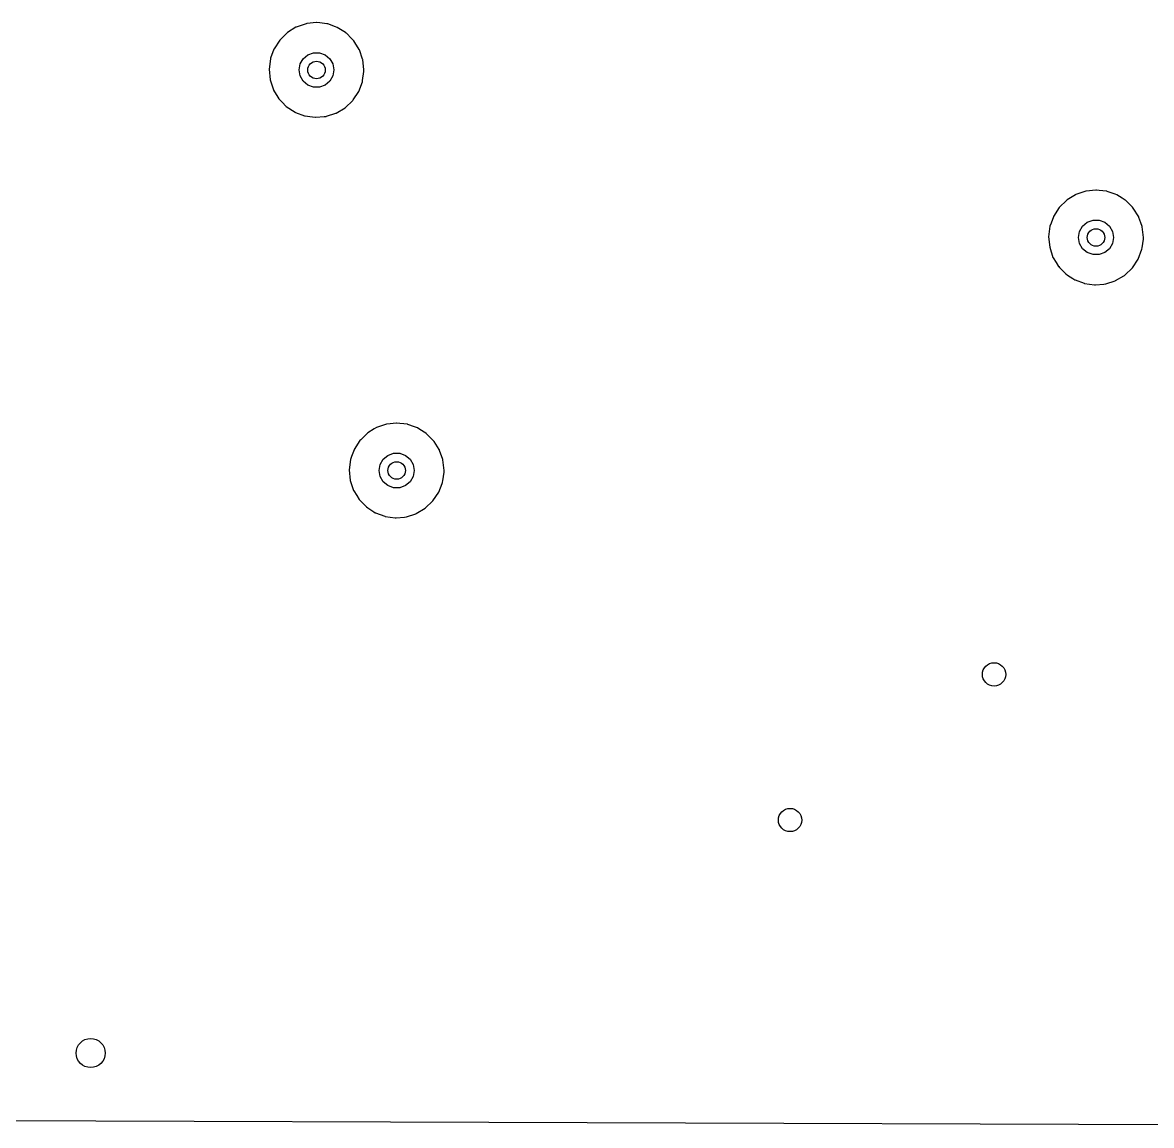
# Model space of a CAD drawing. Extents: x 1.86 to 8.44, y -4.92 to -0.87.
# Drawn here: x 3.655 to 4.417, y -2.825 to -2.079 of the extents above; entities that cross this region are included whole.
import ezdxf

# ---------------------------------------------------------------- set-up
doc = ezdxf.new("R2010")
doc.units = 0
doc.header["$MEASUREMENT"] = 0
doc.layers.add('BLACK', color=7, linetype='CONTINUOUS')

msp = doc.modelspace()

# ---------------------------------------------------------------- linework, layer by layer
at = {"layer": 'BLACK', "linetype": 'CONTINUOUS'}
for p, q in [((3.84647, -2.07994), (3.83971, -2.08224)), ((3.84674, -2.07991), (3.84647, -2.07994)), ((3.85329, -2.07922), (3.84674, -2.07991)), ((3.84674, -2.07991), (3.84674, -2.07991)), ((3.85357, -2.07919), (3.85329, -2.07922)), ((3.85329, -2.07922), (3.85329, -2.07922)), ((3.85554, -2.07942), (3.85357, -2.07919)), ((3.86039, -2.08), (3.85554, -2.07942)), ((3.86066, -2.08003), (3.86039, -2.08)), ((3.86039, -2.08), (3.86039, -2.08)), ((3.86092, -2.08013), (3.86066, -2.08003)), ((3.86624, -2.08202), (3.86092, -2.08013)), ((3.86092, -2.08013), (3.86092, -2.08013)), ((3.83343, -2.08617), (3.82964, -2.08988)), ((3.83363, -2.08598), (3.83343, -2.08617)), ((3.83343, -2.08617), (3.83343, -2.08617)), ((3.83386, -2.08583), (3.83363, -2.08598)), ((3.83947, -2.08238), (3.83386, -2.08583)), ((3.83386, -2.08583), (3.83386, -2.08583)), ((3.83971, -2.08224), (3.83947, -2.08238)), ((3.86739, -2.08243), (3.86624, -2.08202)), ((3.86957, -2.08381), (3.86739, -2.08243)), ((3.87298, -2.08598), (3.86957, -2.08381)), ((3.87342, -2.08626), (3.87298, -2.08598)), ((3.87361, -2.08645), (3.87342, -2.08626)), ((3.87701, -2.08988), (3.87361, -2.08645)), ((3.87361, -2.08645), (3.87361, -2.08645)), ((3.82852, -2.09098), (3.82465, -2.09698)), ((3.82964, -2.08988), (3.82852, -2.09098)), ((3.87845, -2.09132), (3.87701, -2.08988)), ((3.8786, -2.09156), (3.87845, -2.09132)), ((3.87935, -2.09276), (3.8786, -2.09156)), ((3.88223, -2.09738), (3.87935, -2.09276)), ((3.82221, -2.10369), (3.82132, -2.11077)), ((3.82238, -2.10323), (3.82221, -2.10369)), ((3.82456, -2.09724), (3.82238, -2.10323)), ((3.82465, -2.09698), (3.82456, -2.09724)), ((3.82456, -2.09724), (3.82456, -2.09724)), ((3.84225, -2.10718), (3.8443, -2.10363)), ((3.8443, -2.10363), (3.84744, -2.10099)), ((3.84744, -2.10099), (3.8513, -2.09959)), ((3.8513, -2.09959), (3.8554, -2.09959)), ((3.8554, -2.09959), (3.85925, -2.10099)), ((3.85925, -2.10099), (3.86239, -2.10363)), ((3.86239, -2.10363), (3.86445, -2.10718)), ((3.88233, -2.09764), (3.88223, -2.09738)), ((3.88449, -2.10386), (3.88233, -2.09764)), ((3.88233, -2.09764), (3.88233, -2.09764)), ((3.88458, -2.10412), (3.88449, -2.10386)), ((3.88538, -2.11122), (3.88458, -2.10412)), ((3.82132, -2.11077), (3.82201, -2.11788)), ((3.84154, -2.11122), (3.84225, -2.10718)), ((3.84225, -2.11526), (3.84154, -2.11122)), ((3.86445, -2.10718), (3.86516, -2.11122)), ((3.86516, -2.11122), (3.86445, -2.11526)), ((3.88534, -2.11227), (3.88537, -2.11211)), ((3.88537, -2.11162), (3.88538, -2.11138)), ((3.88537, -2.11211), (3.88537, -2.11162)), ((3.88538, -2.11138), (3.88538, -2.11122)), ((3.88538, -2.11138), (3.88538, -2.11138)), ((3.82201, -2.11788), (3.82427, -2.12466)), ((3.8443, -2.11881), (3.84225, -2.11526)), ((3.84744, -2.12145), (3.8443, -2.11881)), ((3.86239, -2.11881), (3.85925, -2.12145)), ((3.86445, -2.11526), (3.86239, -2.11881)), ((3.88184, -2.12586), (3.88437, -2.11919)), ((3.88437, -2.11919), (3.8845, -2.11829)), ((3.8845, -2.11829), (3.88534, -2.11227)), ((3.88534, -2.11227), (3.88534, -2.11227)), ((3.82427, -2.12466), (3.82441, -2.12489)), ((3.82441, -2.12489), (3.82441, -2.12489)), ((3.82441, -2.12489), (3.82731, -2.12968)), ((3.8513, -2.12285), (3.84744, -2.12145)), ((3.8554, -2.12285), (3.8513, -2.12285)), ((3.85925, -2.12145), (3.8554, -2.12285)), ((3.87814, -2.13142), (3.88184, -2.12586)), ((3.82731, -2.12968), (3.82797, -2.13076)), ((3.82797, -2.13076), (3.82816, -2.13096)), ((3.82816, -2.13096), (3.82816, -2.13096)), ((3.82816, -2.13096), (3.83005, -2.13292)), ((3.83005, -2.13292), (3.83293, -2.1359)), ((3.87271, -2.13673), (3.87788, -2.13181)), ((3.87788, -2.13181), (3.87814, -2.13142)), ((3.83293, -2.1359), (3.8389, -2.13981)), ((3.8389, -2.13981), (3.83916, -2.13991)), ((3.83916, -2.13991), (3.83916, -2.13991)), ((3.83916, -2.13991), (3.84534, -2.1422)), ((3.84534, -2.1422), (3.84534, -2.1422)), ((3.84534, -2.1422), (3.8456, -2.1423)), ((3.8456, -2.1423), (3.8489, -2.14274)), ((3.85856, -2.14271), (3.85979, -2.1426)), ((3.85979, -2.1426), (3.86005, -2.14251)), ((3.86005, -2.14251), (3.86632, -2.14048)), ((3.86005, -2.14251), (3.86005, -2.14251)), ((3.86632, -2.14048), (3.86658, -2.14039)), ((3.86632, -2.14048), (3.86632, -2.14048)), ((3.86658, -2.14039), (3.87271, -2.13673)), ((3.8489, -2.14274), (3.8524, -2.14321)), ((3.8524, -2.14321), (3.8524, -2.14321)), ((3.8524, -2.14321), (3.85268, -2.14325)), ((3.85268, -2.14325), (3.85295, -2.14322)), ((3.85295, -2.14322), (3.85856, -2.14271)), ((3.85295, -2.14322), (3.85295, -2.14322)), ((4.36605, -2.19557), (4.36044, -2.19902)), ((4.36628, -2.19543), (4.36605, -2.19557)), ((4.37304, -2.19312), (4.36628, -2.19543)), ((4.37332, -2.1931), (4.37304, -2.19312)), ((4.37987, -2.19241), (4.37332, -2.1931)), ((4.37332, -2.1931), (4.37332, -2.1931)), ((4.38014, -2.19238), (4.37987, -2.19241)), ((4.37987, -2.19241), (4.37987, -2.19241)), ((4.38211, -2.19261), (4.38014, -2.19238)), ((4.38696, -2.19319), (4.38211, -2.19261)), ((4.38724, -2.19322), (4.38696, -2.19319)), ((4.38696, -2.19319), (4.38696, -2.19319)), ((4.3875, -2.19332), (4.38724, -2.19322)), ((4.39281, -2.19521), (4.3875, -2.19332)), ((4.3875, -2.19332), (4.3875, -2.19332)), ((4.39396, -2.19562), (4.39281, -2.19521)), ((4.39766, -2.19796), (4.39396, -2.19562)), ((4.36, -2.19936), (4.3553, -2.20397)), ((4.3602, -2.19917), (4.36, -2.19936)), ((4.36, -2.19936), (4.36, -2.19936)), ((4.36044, -2.19902), (4.3602, -2.19917)), ((4.36044, -2.19902), (4.36044, -2.19902)), ((4.39956, -2.19917), (4.39766, -2.19796)), ((4.39999, -2.19945), (4.39956, -2.19917)), ((4.40019, -2.19964), (4.39999, -2.19945)), ((4.40449, -2.20397), (4.40019, -2.19964)), ((4.40019, -2.19964), (4.40019, -2.19964)), ((4.35113, -2.21043), (4.34953, -2.21483)), ((4.35123, -2.21017), (4.35113, -2.21043)), ((4.35113, -2.21043), (4.35113, -2.21043)), ((4.3551, -2.20416), (4.35123, -2.21017)), ((4.3553, -2.20397), (4.3551, -2.20416)), ((4.40502, -2.20451), (4.40449, -2.20397)), ((4.40881, -2.21057), (4.40502, -2.20451)), ((4.4089, -2.21083), (4.40881, -2.21057)), ((4.4102, -2.21457), (4.4089, -2.21083)), ((4.4089, -2.21083), (4.4089, -2.21083)), ((4.34879, -2.21688), (4.34789, -2.22396)), ((4.34953, -2.21483), (4.34879, -2.21688)), ((4.36882, -2.22037), (4.37087, -2.21682)), ((4.37087, -2.21682), (4.37402, -2.21418)), ((4.37402, -2.21418), (4.37787, -2.21278)), ((4.37787, -2.21278), (4.38197, -2.21278)), ((4.38197, -2.21278), (4.38583, -2.21418)), ((4.38583, -2.21418), (4.38897, -2.21682)), ((4.38897, -2.21682), (4.39102, -2.22037)), ((4.41107, -2.21705), (4.4102, -2.21457)), ((4.41116, -2.21731), (4.41107, -2.21705)), ((4.41195, -2.22441), (4.41116, -2.21731)), ((4.34789, -2.22396), (4.34859, -2.23107)), ((4.36811, -2.22441), (4.36882, -2.22037)), ((4.36882, -2.22845), (4.36811, -2.22441)), ((4.39102, -2.22037), (4.39173, -2.22441)), ((4.39173, -2.22441), (4.39102, -2.22845)), ((4.41109, -2.23138), (4.41192, -2.22546)), ((4.41192, -2.22546), (4.41194, -2.2253)), ((4.41192, -2.22546), (4.41192, -2.22546)), ((4.41194, -2.2253), (4.41195, -2.22441)), ((4.34859, -2.23107), (4.35084, -2.23785)), ((4.37087, -2.232), (4.36882, -2.22845)), ((4.37402, -2.23464), (4.37087, -2.232)), ((4.38897, -2.232), (4.38583, -2.23464)), ((4.39102, -2.22845), (4.38897, -2.232)), ((4.40841, -2.23905), (4.41095, -2.23238)), ((4.41095, -2.23238), (4.41109, -2.23138)), ((4.35084, -2.23785), (4.35099, -2.23808)), ((4.35099, -2.23808), (4.35099, -2.23808)), ((4.35099, -2.23808), (4.35293, -2.24129)), ((4.35293, -2.24129), (4.35454, -2.24395)), ((4.37787, -2.23604), (4.37402, -2.23464)), ((4.38197, -2.23604), (4.37787, -2.23604)), ((4.38583, -2.23464), (4.38197, -2.23604)), ((4.40446, -2.245), (4.40841, -2.23905)), ((4.35454, -2.24395), (4.35473, -2.24415)), ((4.35473, -2.24415), (4.35474, -2.24415)), ((4.35474, -2.24415), (4.35533, -2.24477)), ((4.35533, -2.24477), (4.3595, -2.24909)), ((4.3595, -2.24909), (4.36074, -2.2499)), ((4.39929, -2.24992), (4.40446, -2.245)), ((4.36074, -2.2499), (4.36419, -2.25216)), ((4.36419, -2.25216), (4.36548, -2.253)), ((4.36548, -2.253), (4.36574, -2.2531)), ((4.36574, -2.2531), (4.36574, -2.2531)), ((4.36574, -2.2531), (4.37191, -2.25539)), ((4.37191, -2.25539), (4.37191, -2.25539)), ((4.37191, -2.25539), (4.37217, -2.25549)), ((4.37217, -2.25549), (4.37547, -2.25593)), ((4.37547, -2.25593), (4.37898, -2.2564)), ((4.37898, -2.2564), (4.37898, -2.2564)), ((4.37898, -2.2564), (4.37925, -2.25643)), ((4.37925, -2.25643), (4.37953, -2.25641)), ((4.37953, -2.25641), (4.38514, -2.2559)), ((4.37953, -2.25641), (4.37953, -2.25641)), ((4.38514, -2.2559), (4.38636, -2.25579)), ((4.38636, -2.25579), (4.38663, -2.2557)), ((4.38663, -2.2557), (4.39289, -2.25367)), ((4.38663, -2.2557), (4.38663, -2.2557)), ((4.39289, -2.25367), (4.39315, -2.25358)), ((4.39289, -2.25367), (4.39289, -2.25367)), ((4.39315, -2.25358), (4.3986, -2.25033)), ((4.3986, -2.25033), (4.39905, -2.25007)), ((4.39905, -2.25007), (4.39929, -2.24992)), ((4.39905, -2.25007), (4.39905, -2.25007)), ((3.89235, -2.35382), (3.888, -2.3565)), ((3.89384, -2.35291), (3.89235, -2.35382)), ((3.9006, -2.3506), (3.89384, -2.35291)), ((3.90088, -2.35058), (3.9006, -2.3506)), ((3.90743, -2.34989), (3.90088, -2.35058)), ((3.90088, -2.35058), (3.90088, -2.35058)), ((3.9077, -2.34986), (3.90743, -2.34989)), ((3.90743, -2.34989), (3.90743, -2.34989)), ((3.90967, -2.35009), (3.9077, -2.34986)), ((3.9124, -2.35042), (3.90967, -2.35009)), ((3.91452, -2.35067), (3.9124, -2.35042)), ((3.91479, -2.3507), (3.91452, -2.35067)), ((3.91452, -2.35067), (3.91452, -2.35067)), ((3.91506, -2.3508), (3.91479, -2.3507)), ((3.91956, -2.3524), (3.91506, -2.3508)), ((3.91506, -2.3508), (3.91506, -2.3508)), ((3.92152, -2.3531), (3.91956, -2.3524)), ((3.9231, -2.3541), (3.92152, -2.3531)), ((3.92711, -2.35665), (3.9231, -2.3541)), ((3.88266, -2.36164), (3.87879, -2.36765)), ((3.8832, -2.36111), (3.88266, -2.36164)), ((3.88756, -2.35684), (3.8832, -2.36111)), ((3.88776, -2.35665), (3.88756, -2.35684)), ((3.88756, -2.35684), (3.88756, -2.35684)), ((3.888, -2.3565), (3.88776, -2.35665)), ((3.888, -2.3565), (3.888, -2.3565)), ((3.92755, -2.35693), (3.92711, -2.35665)), ((3.92775, -2.35712), (3.92755, -2.35693)), ((3.9318, -2.36121), (3.92775, -2.35712)), ((3.92775, -2.35712), (3.92775, -2.35712)), ((3.93258, -2.36199), (3.9318, -2.36121)), ((3.93273, -2.36223), (3.93258, -2.36199)), ((3.93621, -2.36779), (3.93273, -2.36223)), ((3.87869, -2.36791), (3.87706, -2.37241)), ((3.87879, -2.36765), (3.87869, -2.36791)), ((3.87869, -2.36791), (3.87869, -2.36791)), ((3.90157, -2.37166), (3.90543, -2.37026)), ((3.90543, -2.37026), (3.90953, -2.37026)), ((3.90953, -2.37026), (3.91339, -2.37166)), ((3.93637, -2.36805), (3.93621, -2.36779)), ((3.93646, -2.36831), (3.93637, -2.36805)), ((3.93863, -2.37453), (3.93646, -2.36831)), ((3.93646, -2.36831), (3.93646, -2.36831)), ((3.87635, -2.37436), (3.87545, -2.38144)), ((3.87706, -2.37241), (3.87635, -2.37436)), ((3.89567, -2.38189), (3.89638, -2.37785)), ((3.89638, -2.37785), (3.89843, -2.3743)), ((3.89843, -2.3743), (3.90157, -2.37166)), ((3.91339, -2.37166), (3.91653, -2.3743)), ((3.91653, -2.3743), (3.91858, -2.37785)), ((3.91858, -2.37785), (3.91929, -2.38189)), ((3.93872, -2.37479), (3.93863, -2.37453)), ((3.93951, -2.38189), (3.93872, -2.37479)), ((3.87545, -2.38144), (3.87615, -2.38855)), ((3.89638, -2.38593), (3.89567, -2.38189)), ((3.89843, -2.38948), (3.89638, -2.38593)), ((3.91858, -2.38593), (3.91653, -2.38948)), ((3.91929, -2.38189), (3.91858, -2.38593)), ((3.93865, -2.38882), (3.93948, -2.38294)), ((3.93948, -2.38294), (3.9395, -2.38278)), ((3.93948, -2.38294), (3.93948, -2.38294)), ((3.9395, -2.38278), (3.93951, -2.38227)), ((3.93951, -2.38205), (3.93951, -2.38189)), ((3.93951, -2.38227), (3.93951, -2.38205)), ((3.93951, -2.38205), (3.93951, -2.38205)), ((3.87615, -2.38855), (3.8784, -2.39533)), ((3.90157, -2.39212), (3.89843, -2.38948)), ((3.90543, -2.39352), (3.90157, -2.39212)), ((3.90953, -2.39352), (3.90543, -2.39352)), ((3.91339, -2.39212), (3.90953, -2.39352)), ((3.91653, -2.38948), (3.91339, -2.39212)), ((3.93597, -2.39653), (3.93821, -2.39064)), ((3.93821, -2.39064), (3.93841, -2.39011)), ((3.93841, -2.39011), (3.93851, -2.38986)), ((3.93841, -2.39011), (3.93841, -2.39011)), ((3.93851, -2.38986), (3.93865, -2.38882)), ((3.8784, -2.39533), (3.87855, -2.39556)), ((3.87855, -2.39556), (3.87855, -2.39556)), ((3.87855, -2.39556), (3.88049, -2.39877)), ((3.88049, -2.39877), (3.8821, -2.40143)), ((3.8821, -2.40143), (3.88229, -2.40163)), ((3.88229, -2.40163), (3.88229, -2.40163)), ((3.88229, -2.40163), (3.88308, -2.40245)), ((3.93202, -2.40248), (3.93597, -2.39653)), ((3.88308, -2.40245), (3.88706, -2.40657)), ((3.88706, -2.40657), (3.88804, -2.40721)), ((3.88804, -2.40721), (3.89212, -2.40988)), ((3.92071, -2.41106), (3.92685, -2.4074)), ((3.92685, -2.4074), (3.93202, -2.40248)), ((3.89212, -2.40988), (3.89304, -2.41048)), ((3.89304, -2.41048), (3.8933, -2.41058)), ((3.8933, -2.41058), (3.8933, -2.41058)), ((3.8933, -2.41058), (3.89947, -2.41287)), ((3.89947, -2.41287), (3.89947, -2.41287)), ((3.89947, -2.41287), (3.89973, -2.41297)), ((3.89973, -2.41297), (3.90303, -2.41341)), ((3.90303, -2.41341), (3.90653, -2.41388)), ((3.90653, -2.41388), (3.90653, -2.41388)), ((3.90653, -2.41388), (3.90681, -2.41391)), ((3.90681, -2.41391), (3.90709, -2.41389)), ((3.90709, -2.41389), (3.9127, -2.41338)), ((3.90709, -2.41389), (3.90709, -2.41389)), ((3.9127, -2.41338), (3.91392, -2.41327)), ((3.91392, -2.41327), (3.91419, -2.41318)), ((3.91419, -2.41318), (3.92045, -2.41115)), ((3.91419, -2.41318), (3.91419, -2.41318)), ((3.92045, -2.41115), (3.92071, -2.41106)), ((3.92045, -2.41115), (3.92045, -2.41115)), ((4.53474, -2.82451), (3.60381, -2.82119))]:
    msp.add_line(p, q, dxfattribs=at)
at = {"layer": 'BLACK'}
for centre, radius in [((3.85335, -2.11122), 0.00591), ((4.37992, -2.22441), 0.00591), ((3.90748, -2.38189), 0.00591), ((4.31102, -2.51969), 0.00787), ((4.17323, -2.61811), 0.00787), ((3.70079, -2.77559), 0.00984)]:
    msp.add_circle(centre, radius, dxfattribs=at)

doc.saveas('drawing.dxf')
